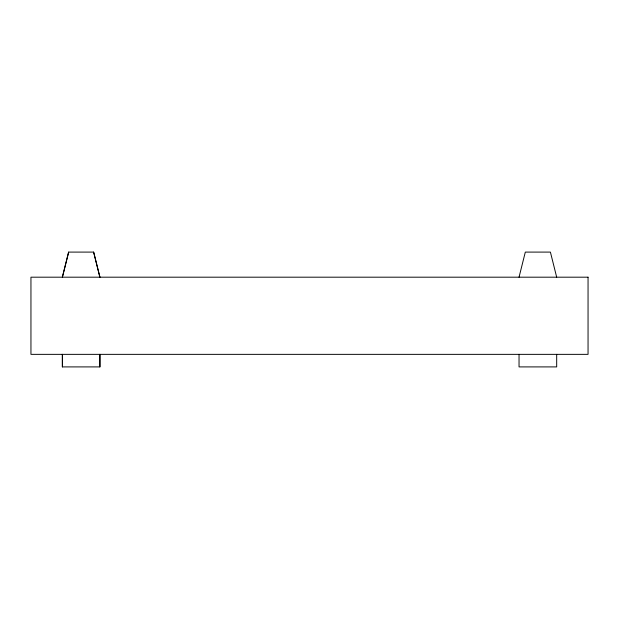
<?xml version="1.0" encoding="UTF-8"?>
<svg xmlns="http://www.w3.org/2000/svg" width="619" height="619" viewBox="0 0 619 619"><rect width="100%" height="100%" fill="white"/><g stroke="black" fill="none" stroke-linecap="round" stroke-linejoin="round"><path stroke-width="0.93" d="M62.434 277.188L68.686 252.095M62.318 277.188L68.593 252.095L93.686 252.095L99.961 277.188M519.039 277.188L525.314 252.095L550.407 252.095L556.682 277.188M93.593 252.095L99.845 277.188M556.682 354.354L556.682 366.905L519.039 366.905L519.039 354.354M99.961 354.354L99.961 366.905L62.318 366.905L62.318 354.354M99.845 354.354L99.845 366.905M62.434 354.354L62.434 366.905M588.05 277.188L30.95 277.188L30.95 354.354L588.05 354.354L588.05 277.188"/></g></svg>
